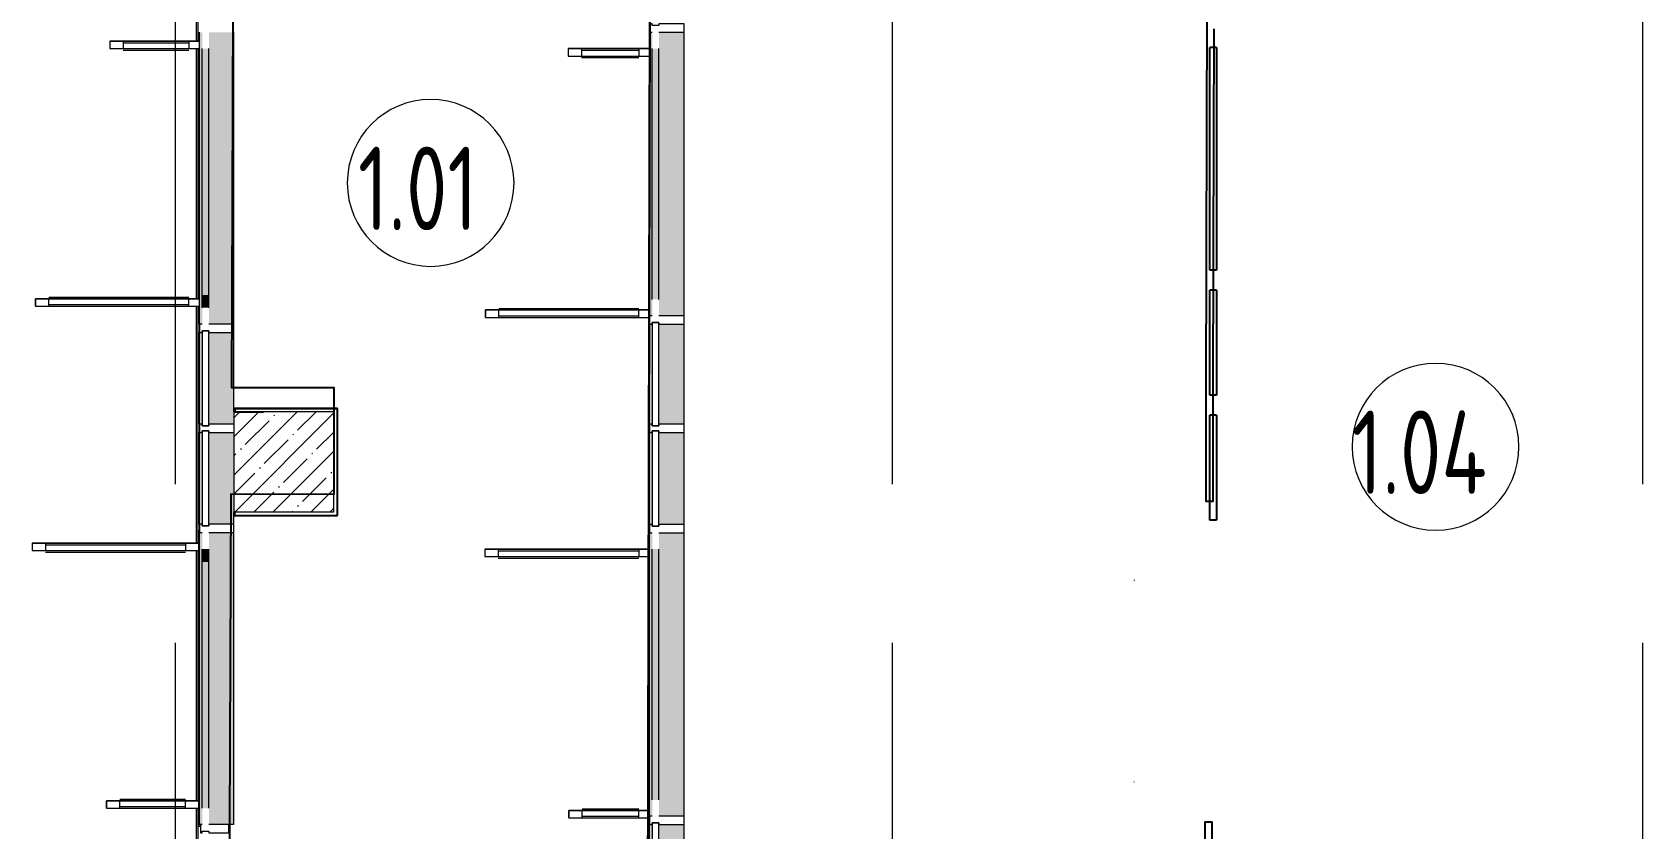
# Model space of a CAD drawing. Header units: millimetres. Extents: x -625 to 415037, y -3642 to 102118.
# Drawn here: x 2916 to 12575, y 15814 to 20589 of the extents above; entities that cross this region are included whole.
import ezdxf

# ---------------------------------------------------------------- set-up
doc = ezdxf.new("R2010")
doc.units = ezdxf.units.MM
doc.linetypes.add('Осевая', pattern=[6350, 1270, -952.5, 3175, -952.5])
for name, color, linetype, lineweight in [('A-AREA-IDEN', 7, 'Continuous', 9), ('A-DETL-GENF', 7, 'Continuous', 9), ('A-GENM', 7, 'Continuous', 9), ('A-GLAZ-CURT-1', 7, 'Continuous', 5), ('A-GLAZ-CURT-2', 7, 'Continuous', 20), ('A-GLAZ-CWMG', 7, 'Continuous', 9), ('A-GLAZ-CWMG-1', 7, 'Continuous', 20), ('S-COLS-1', 7, 'Continuous', 5), ('Оси-2', 7, 'Осевая', 9)]:
    doc.layers.add(name, color=color, linetype=linetype, lineweight=lineweight)
doc.styles.add('СПДС', font='ГОСТ тип А.ttf', dxfattribs={"width": 0.9})

# ---------------------------------------------------------------- blocks, each defined once
blk = doc.blocks.new('Системная панель - Стекло - 40мм-32257947-Объем проектирования 1 этажа')
at = {"layer": 'A-GLAZ-CURT-1'}
h = blk.add_hatch(dxfattribs=at)
h.set_pattern_fill('FP_71', color=256, style=0, pattern_type=2)
h.set_pattern_definition([(135, (18475, -6770), (-565.685, -565.685), [400, -1200]), (135, (18675, -7170), (-565.685, -565.685), [1200, -400]), (135, (18875, -6370), (-565.685, -565.685), [400, -1200])])
h.paths.add_polyline_path([(310, 0), (310, 40), (-310, 40), (-310, 0), (245, 0)])
at = {"layer": 'A-GLAZ-CURT-2'}
for p, q in [((310, 40), (-310, 40)), ((-310, 40), (-310, 0)), ((-310, 0), (310, 0)), ((310, 0), (310, 40))]:
    blk.add_line(p, q, dxfattribs=at)
blk = doc.blocks.new('Системная панель - Стекло - 40мм-32473990-Объем проектирования 1 этажа')
at = {"layer": 'A-GLAZ-CURT-2'}
for p, q in [((325, 40), (-325, 40)), ((-325, 40), (-325, 0)), ((-325, 0), (325, 0)), ((325, 0), (325, 40))]:
    blk.add_line(p, q, dxfattribs=at)
blk = doc.blocks.new('Прямоугольный импост - Импост структурный с накладкой - 190мм-32257948-Объем проектирования 1 этажа')
at = {"layer": 'A-GLAZ-CWMG'}
for points in [[(6553, 18375), (6570, 18375), (6570, 18975), (6553, 18975), (6553, 18409.4)], [(6610, 18375), (6760, 18375), (6760, 18975), (6610, 18975), (6610, 18450)]]:
    blk.add_hatch(color=256, dxfattribs=at).paths.add_polyline_path(points)
for p, q in [((6553, 18375), (6553, 18975)), ((6760, 18375), (6760, 18975))]:
    blk.add_line(p, q, dxfattribs=at)
blk = doc.blocks.new('Прямоугольный импост - Импост структурный с накладкой - 190мм-32257698-Объем проектирования 1 этажа')
at = {"layer": 'A-GLAZ-CWMG'}
for points in [[(6560, 16025), (6570, 16025), (6570, 17725), (6553, 17725), (6553, 16025)], [(6760, 16025), (6760, 17725), (6610, 17725), (6610, 16025)], [(6570, 16123), (6610, 16123), (6610, 17627), (6570, 17627), (6570, 16699.3)]]:
    blk.add_hatch(color=256, dxfattribs=at).paths.add_polyline_path(points)
for p, q in [((6553, 16025), (6553, 17725)), ((6760, 16025), (6760, 17725)), ((6570, 16123), (6570, 17627)), ((6610, 16123), (6610, 17627))]:
    blk.add_line(p, q, dxfattribs=at)
blk = doc.blocks.new('Прямоугольный импост - Импост структурный с накладкой - 190мм-32473988-Объем проектирования 1 этажа')
at = {"layer": 'A-GLAZ-CWMG'}
for points in [[(6553, 15345), (6570, 15345), (6570, 15975), (6553, 15975), (6553, 15362.5)], [(6760, 15345), (6760, 15975), (6610, 15975), (6610, 15345)]]:
    blk.add_hatch(color=256, dxfattribs=at).paths.add_polyline_path(points)
for p, q in [((6553, 15345), (6553, 15975)), ((6760, 15345), (6760, 15975))]:
    blk.add_line(p, q, dxfattribs=at)
blk = doc.blocks.new('Прямоугольный импост - Импост структурный с накладкой - 190мм-22862222-Объем проектирования 1 этажа')
at = {"layer": 'A-GLAZ-CWMG-1'}
for p, q in [((-25, 0), (-25, 17)), ((-25, 17), (25, 17)), ((25, 0), (15, 0)), ((15, 0), (15, -40)), ((25, 17), (25, 0)), ((-25, -190), (-25, -40)), ((15, -40), (25, -40)), ((25, -40), (25, -190)), ((25, -190), (-25, -190))]:
    blk.add_line(p, q, dxfattribs=at)
blk = doc.blocks.new('Прямоугольный импост - Импост структурный с накладкой - 190мм-V44-Объем проектирования 1 этажа')
at = {"layer": 'A-GLAZ-CWMG-1'}
for p, q in [((-25, 0), (-25, 17)), ((-25, 17), (25, 17)), ((-15, 0), (-25, 0)), ((-15, -40), (-15, 0)), ((25, 17), (25, 0)), ((-25, -190), (-25, -40)), ((-25, -40), (-15, -40)), ((25, -40), (25, -190)), ((25, -190), (-25, -190))]:
    blk.add_line(p, q, dxfattribs=at)
blk = doc.blocks.new('Дверь_Витражная_остекление_ - ДВН_ДАО_Главный вход_1800 в свету 4-32257700-Объем проектирования 1 этажа')
at = {"layer": 'A-DETL-GENF'}
for p, q in [((-752, -1004), (-752, -17)), ((-752, -17), (-752, -1004)), ((-752, -80), (-707, -80)), ((-742, -924), (-742, -80)), ((-707, -1004), (-707, -17)), ((-707, -1004), (-707, -17)), ((-698, -924), (-698, -80)), ((806, -420), (806, -80)), ((815, -500), (815, -17)), ((815, -17), (815, -500)), ((860, -80), (815, -80)), ((850, -420), (850, -80)), ((860, -500), (860, -17)), ((860, -500), (860, -17)), ((860, -420), (815, -420)), ((860, -500), (815, -500)), ((815, -500), (860, -500)), ((-752, -924), (-707, -924)), ((-752, -1004), (-707, -1004)), ((-752, -1004), (-707, -1004))]:
    blk.add_line(p, q, dxfattribs=at)
blk = doc.blocks.new('Прямоугольный импост - Импост структурный с накладкой - 190мм-23190275-Объем проектирования 1 этажа')
at = {"layer": 'A-GLAZ-CWMG'}
for points in [[(3854.1, 15975.1), (3871.1, 15975.1), (3871.1, 16750.1), (3854.1, 16750.1), (3854.1, 15982.1)], [(3911.1, 16073.1), (3910, 16750.1), (3871.1, 16750.1), (3871.1, 16073.1), (3910, 16073.1)], [(4061.1, 15975.1), (4060, 16750.1), (3911.1, 16750.1), (3911.1, 15975.1), (4060, 15975.1)]]:
    blk.add_hatch(color=256, dxfattribs=at).paths.add_polyline_path(points)
for p, q in [((3854.1, 15975.1), (3854.1, 16750.1)), ((3871.1, 16073.1), (3871.1, 16750.1)), ((3911.1, 16073.1), (3911.1, 16750.1)), ((4061.1, 15975.1), (4061.1, 16750.1)), ((3861.1, 15975.1), (3854.1, 15975.1)), ((4061.1, 15975.1), (4031.1, 15975.1))]:
    blk.add_line(p, q, dxfattribs=at)
blk = doc.blocks.new('Прямоугольный импост - Импост структурный с накладкой - 190мм-23190277-Объем проектирования 1 этажа')
at = {"layer": 'A-GLAZ-CWMG'}
for points in [[(3871.1, 19950.1), (3871.1, 20725.1), (3854.1, 20725.1), (3854.1, 19950.1), (3861.1, 19950.1)], [(4031.1, 19950.1), (4061.1, 19950.1), (4060, 20725.1), (3911.1, 20725), (3911.1, 19950.1), (4006.1, 19950.1)], [(3871.1, 19950.1), (3911.1, 19950.1), (3910, 20627.1), (3871.1, 20627.1), (3871.1, 20132.4)]]:
    blk.add_hatch(color=256, dxfattribs=at).paths.add_polyline_path(points)
for p, q in [((3854.1, 19950.1), (3854.1, 20725.1)), ((4061.1, 19950.1), (4061.1, 20725)), ((3871.1, 19950.1), (3871.1, 20627.1)), ((3911.1, 19950.1), (3911.1, 20627.1))]:
    blk.add_line(p, q, dxfattribs=at)
blk = doc.blocks.new('BSC_Колонна _Прямоугольная - 600х600-17858062-Объем проектирования 1 этажа')
at = {"layer": 'S-COLS-1'}
h = blk.add_hatch(dxfattribs=at)
h.set_pattern_fill('FP_153', color=256, style=0, pattern_type=2)
h.set_pattern_definition([(45, (-4360, -18150), (-114.0493, 114.0493), []), (45, (-4245.95, -18150), (-114.0493, 114.0493), [201.612, -40.322, 6.706, -33.617])])
h.paths.add_polyline_path([(-300, -300), (300, -300), (300, 300), (-300, 300), (-300, -137.6)])
for p, q in [((300, 300), (-300, 300)), ((-300, 300), (-300, -300)), ((300, -300), (300, 300)), ((-300, -300), (300, -300))]:
    blk.add_line(p, q, dxfattribs=at)
blk = doc.blocks.new('Прямоугольный импост - Импост структурный с накладкой - 190мм-V155-Объем проектирования 1 этажа')
at = {"layer": 'A-GLAZ-CWMG-1'}
for p, q in [((-25, 0), (-25, 17)), ((-25, 17), (25, 17)), ((-15, 0), (-25, 0)), ((-15, -40), (-15, 0)), ((25, 17), (25, 0)), ((-25, -190), (-25, -40)), ((-25, -40), (-15, -40)), ((25, -40), (25, -190)), ((25, -190), (-25, -190))]:
    blk.add_line(p, q, dxfattribs=at)
blk = doc.blocks.new('Дверь_Витражная_остекление_ - ДВН_ДАО_Главный вход_1800 в свету 3-32257949-Объем проектирования 1 этажа')
at = {"layer": 'A-DETL-GENF'}
for p, q in [((-752, -504), (-752, -17)), ((-752, -17), (-752, -504)), ((-752, -80), (-707, -80)), ((-742, -424), (-742, -80)), ((-707, -504), (-707, -17)), ((-707, -504), (-707, -17)), ((-698, -424), (-698, -80)), ((806, -920), (806, -80)), ((815, -1000), (815, -17)), ((815, -17), (815, -1000)), ((860, -80), (815, -80)), ((850, -920), (850, -80)), ((860, -1000), (860, -17)), ((860, -1000), (860, -17)), ((-752, -424), (-707, -424)), ((-752, -504), (-707, -504)), ((-752, -504), (-707, -504)), ((860, -920), (815, -920)), ((860, -1000), (815, -1000)), ((815, -1000), (860, -1000))]:
    blk.add_line(p, q, dxfattribs=at)
blk = doc.blocks.new('Системная панель - Стекло - 40мм-23926328-Объем проектирования 1 этажа')
at = {"layer": 'A-GLAZ-CURT-1'}
h = blk.add_hatch(dxfattribs=at)
h.set_pattern_fill('FP_157', color=256, style=0, pattern_type=2)
h.set_pattern_definition([(135, (17850, -6770), (-565.685, -565.685), [400, -1200]), (135, (18050, -7170), (-565.685, -565.685), [1200, -400]), (135, (18250, -6370), (-565.685, -565.685), [400, -1200])])
h.paths.add_polyline_path([(285, 40), (-285, 40), (-285, 0), (285, 0)])
at = {"layer": 'A-GLAZ-CURT-2'}
for p, q in [((285, 40), (-285, 40)), ((-285, 40), (-285, 0)), ((-285, 0), (285, 0)), ((285, 0), (285, 40))]:
    blk.add_line(p, q, dxfattribs=at)
blk = doc.blocks.new('Прямоугольный импост - Импост структурный с накладкой - 190мм-23926323-Объем проектирования 1 этажа')
at = {"layer": 'A-GLAZ-CWMG'}
for points in [[(6570, 17775), (6570, 18325), (6553, 18325), (6553, 17775), (6560, 17775)], [(6610, 17775), (6760, 17775), (6760, 18325), (6610, 18325), (6610, 17830)]]:
    blk.add_hatch(color=256, dxfattribs=at).paths.add_polyline_path(points)
for p, q in [((6553, 17775), (6553, 18325)), ((6760, 17775), (6760, 18325))]:
    blk.add_line(p, q, dxfattribs=at)
blk = doc.blocks.new('Прямоугольный импост - Импост структурный с накладкой - 190мм-V156-Объем проектирования 1 этажа')
at = {"layer": 'A-GLAZ-CWMG-1'}
for p, q in [((-25, 0), (-25, 17)), ((-25, 17), (25, 17)), ((-15, 0), (-25, 0)), ((-15, -40), (-15, 0)), ((25, 0), (15, 0)), ((15, 0), (15, -40)), ((25, 17), (25, 0)), ((-25, -190), (-25, -40)), ((-25, -40), (-15, -40)), ((15, -40), (25, -40)), ((25, -40), (25, -190)), ((25, -190), (-25, -190))]:
    blk.add_line(p, q, dxfattribs=at)
blk = doc.blocks.new('Прямоугольный импост - Импост структурный с накладкой - 170мм-23186685-Объем проектирования 1 этажа')
at = {"layer": 'A-GLAZ-CWMG'}
for p, q in [((3836.1, 27150.1), (3846.1, 27150.1)), ((3836.1, 20672.1), (3836.1, 27150.1)), ((3846.1, 27150.1), (3854.1, 27150.1)), ((3846.1, 20672.1), (3846.1, 27150.1)), ((3886.1, 27140.1), (3886.1, 27150)), ((3836.1, 19127.1), (3836.1, 20627.1)), ((3846.1, 19127.1), (3846.1, 20627.1)), ((3836.1, 17663.1), (3836.1, 19082.1)), ((3846.1, 17663.1), (3846.1, 19082.1)), ((3836.1, 16118.1), (3836.1, 17618.1)), ((3846.1, 16118.1), (3846.1, 17618.1)), ((3836.1, 15358.1), (3836.1, 16073.1)), ((3846.1, 15358.1), (3846.1, 16073.1)), ((3846.1, 15358.1), (3836.1, 15358.1)), ((3854.1, 15358.1), (3846.1, 15358.1)), ((3886.1, 15358.1), (3871.1, 15358.1)), ((3886.1, 15358.1), (3886.1, 15368.1)), ((3911.1, 15358.1), (3886.1, 15358.1))]:
    blk.add_line(p, q, dxfattribs=at)
blk = doc.blocks.new('Прямоугольный импост - Импост структурный с накладкой - 190мм-23933667-Объем проектирования 1 этажа')
at = {"layer": 'A-GLAZ-CWMG'}
for points in [[(3861.1, 19150.1), (3871.1, 19150.1), (3871.1, 19950.1), (3854.1, 19950.1), (3854.1, 19150.1)], [(3871.1, 19150.1), (3911.1, 19150.1), (3910, 19950.1), (3871.1, 19950.1)], [(4060, 19150.1), (4061.1, 19150.1), (4060, 19950.1), (3911.1, 19950.1), (3911.1, 19150.1), (4031.1, 19150.1)]]:
    blk.add_hatch(color=256, dxfattribs=at).paths.add_polyline_path(points)
for p, q in [((3854.1, 19150.1), (3854.1, 19950.1)), ((3871.1, 19150.1), (3871.1, 19950.1)), ((3911.1, 19150.1), (3911.1, 19950.1)), ((4061.1, 19150.1), (4061.1, 19950.1))]:
    blk.add_line(p, q, dxfattribs=at)
blk = doc.blocks.new('Прямоугольный импост - Импост структурный с накладкой - 170мм-22968247-Объем проектирования 1 этажа')
at = {"layer": 'A-GLAZ-CWMG-1'}
for p, q in [((-25, 0), (-25, 10)), ((-25, 10), (25, 10)), ((25, 0), (15, 0)), ((15, 0), (15, -40)), ((25, 10), (25, 0)), ((-25, -160), (-25, -40)), ((15, -40), (25, -40)), ((25, -40), (25, -160)), ((25, -160), (-25, -160))]:
    blk.add_line(p, q, dxfattribs=at)
blk = doc.blocks.new('Прямоугольный импост - Импост структурный с накладкой - 170мм-23186686-Объем проектирования 1 этажа')
at = {"layer": 'A-GLAZ-CWMG'}
for p, q in [((4031.1, 27100.1), (4031.1, 26375.1)), ((3886.1, 15358.1), (3871.1, 15358.1))]:
    blk.add_line(p, q, dxfattribs=at)
blk = doc.blocks.new('Дверь_Витражная_СКБ_2Ст - ВН-1_ ДВН_ДАО_Главный вход_1800 в свету 3-31912953-Объем проектирования 1 этажа')
at = {"layer": 'A-DETL-GENF'}
for p, q in [((732, 40), (732, 0)), ((732, 40), (732, 0)), ((-822, -554), (-822, -17)), ((-822, -17), (-822, -554)), ((-822, -80), (-777, -80)), ((-812, -474), (-812, -80)), ((-777, -554), (-777, -17)), ((-777, -554), (-777, -17)), ((-768, -474), (-768, -80)), ((714, -920), (714, -80)), ((723, -1000), (723, -17)), ((723, -17), (723, -1000)), ((768, -80), (723, -80)), ((758, -920), (758, -80)), ((768, -1000), (768, -17)), ((768, -1000), (768, -17)), ((-822, -474), (-777, -474)), ((-822, -554), (-777, -554)), ((-822, -554), (-777, -554)), ((768, -920), (723, -920)), ((768, -1000), (723, -1000)), ((723, -1000), (768, -1000))]:
    blk.add_line(p, q, dxfattribs=at)
blk = doc.blocks.new('Системная панель - Стекло - 40мм-V190-Объем проектирования 1 этажа')
at = {"layer": 'A-GLAZ-CURT-2'}
for p, q in [((285, 40), (-285, 40)), ((-285, 40), (-285, 0)), ((-285, 0), (285, 0)), ((285, 0), (285, 40))]:
    blk.add_line(p, q, dxfattribs=at)
blk = doc.blocks.new('Прямоугольный импост - Импост структурный с накладкой - 190мм-V191-Объем проектирования 1 этажа')
at = {"layer": 'A-GLAZ-CWMG'}
for points in [[(3861.1, 17775.1), (3871.1, 17775.1), (3871.1, 18325.1), (3854.1, 18325.1), (3854.1, 17775.1)], [(4060, 17775.1), (4061.1, 17775.1), (4060, 18325.1), (3911.1, 18325.1), (3911.1, 17775.1), (4031.1, 17775.1)]]:
    blk.add_hatch(color=256, dxfattribs=at).paths.add_polyline_path(points)
for p, q in [((3854.1, 17775.1), (3854.1, 18325.1)), ((4061.1, 17775.1), (4061.1, 17850))]:
    blk.add_line(p, q, dxfattribs=at)
blk = doc.blocks.new('Прямоугольный импост - Импост структурный с накладкой - 190мм-V192-Объем проектирования 1 этажа')
at = {"layer": 'A-GLAZ-CWMG-1'}
for p, q in [((-25, 0), (-25, 17)), ((-25, 17), (25, 17)), ((-15, 0), (-25, 0)), ((-15, -40), (-15, 0)), ((25, 0), (15, 0)), ((15, 0), (15, -40)), ((25, 17), (25, 0)), ((-25, -188.9), (-25, -40)), ((-25, -40), (-15, -40)), ((15, -40), (25, -40)), ((25, -40), (25, -188.9))]:
    blk.add_line(p, q, dxfattribs=at)
blk = doc.blocks.new('Дверь_Витражная_СКБ_2Ст - ВН-1_ ДВН_ДАО_Главный вход_1800 в свету 4-31912968-Объем проектирования 1 этажа')
at = {"layer": 'A-DETL-GENF'}
for p, q in [((-885, -20), (-885, -17)), ((-885, -17), (-885, -20)), ((-777, -20), (-885, -20)), ((-885, -20), (-777, -20)), ((-768, -20), (-813, -20)), ((-813, -1020), (-813, -20)), ((-768, -20), (-813, -20)), ((-813, -20), (-813, -1020)), ((-777, -17), (-777, -20)), ((-777, -20), (-777, -17)), ((-768, -1020), (-768, -20)), ((-768, -1020), (-768, -20)), ((732, -20), (777, -20)), ((732, -574), (732, -20)), ((732, -20), (732, -574)), ((777, -20), (732, -20)), ((777, -17), (777, -20)), ((777, -17), (777, -20)), ((777, -574), (777, -20)), ((777, -574), (777, -20)), ((777, -20), (885, -20)), ((777, -20), (885, -20)), ((885, -20), (885, -10)), ((885, -20), (885, -10)), ((-813, -100), (-768, -100)), ((-803, -940), (-803, -100)), ((-759, -940), (-759, -100)), ((723, -494), (723, -100)), ((777, -100), (732, -100)), ((767, -494), (767, -100)), ((777, -494), (732, -494)), ((777, -574), (732, -574)), ((732, -574), (777, -574)), ((-813, -940), (-768, -940)), ((-813, -1020), (-768, -1020)), ((-813, -1020), (-768, -1020))]:
    blk.add_line(p, q, dxfattribs=at)
blk = doc.blocks.new('Прямоугольный импост - Импост структурный с накладкой - 190мм-23933759-Объем проектирования 1 этажа')
at = {"layer": 'A-GLAZ-CWMG'}
for points in [[(3861.1, 17550.1), (3871.1, 17550.1), (3871.1, 17725.1), (3854.1, 17725.1), (3854.1, 17550.1)], [(4031.1, 17550.1), (4061.1, 17550.1), (4060, 17725.1), (3911.1, 17725.1), (3911.1, 17550.1), (4006.1, 17550.1)], [(3911.1, 17550.1), (3910, 17627.1), (3871.1, 17627.1), (3871.1, 17550.1), (3910, 17550.1)]]:
    blk.add_hatch(color=256, dxfattribs=at).paths.add_polyline_path(points)
for p, q in [((3854.1, 17550.1), (3854.1, 17725.1)), ((4061.1, 17550.1), (4061.1, 17725.1)), ((3871.1, 17550.1), (3871.1, 17627.1)), ((3911.1, 17550.1), (3911.1, 17627.1))]:
    blk.add_line(p, q, dxfattribs=at)
blk = doc.blocks.new('Прямоугольный импост - Импост структурный с накладкой - 190мм-23933741-Объем проектирования 1 этажа')
at = {"layer": 'A-GLAZ-CWMG-1'}
for p, q in [((-25, 0), (-25, 17)), ((-25, 17), (25, 17)), ((-15, 0), (-25, 0)), ((-15, -40), (-15, 0)), ((25, 17), (25, 0)), ((-25, -190), (-25, -40)), ((-25, -40), (-15, -40)), ((25, -40), (25, -190)), ((25, -190), (-25, -190))]:
    blk.add_line(p, q, dxfattribs=at)
blk = doc.blocks.new('Системная панель - Стекло - 40мм-V207-Объем проектирования 1 этажа')
at = {"layer": 'A-GLAZ-CURT-2'}
for p, q in [((285, 40), (-285, 40)), ((-285, 40), (-285, 0)), ((-285, 0), (285, 0)), ((285, 0), (285, 40))]:
    blk.add_line(p, q, dxfattribs=at)
blk = doc.blocks.new('Прямоугольный импост - Импост структурный с накладкой - 190мм-V208-Объем проектирования 1 этажа')
at = {"layer": 'A-GLAZ-CWMG'}
for points in [[(3861.1, 18375.1), (3871.1, 18375.1), (3871.1, 18925.1), (3854.1, 18925.1), (3854.1, 18375.1)], [(4031.1, 18375.1), (4060, 18375.1), (4060, 18925.1), (3911.1, 18925.1), (3911.1, 18375.1), (4006.1, 18375.1)]]:
    blk.add_hatch(color=256, dxfattribs=at).paths.add_polyline_path(points)
for p, q in [((3854.1, 18375.1), (3854.1, 18925.1)), ((4061.1, 18450), (4061.1, 18925.1))]:
    blk.add_line(p, q, dxfattribs=at)
blk = doc.blocks.new('Прямоугольный импост - Импост структурный с накладкой - 190мм-V209-Объем проектирования 1 этажа')
at = {"layer": 'A-GLAZ-CWMG-1'}
for p, q in [((-25, 0), (-25, 17)), ((-25, 17), (25, 17)), ((25, 0), (15, 0)), ((15, 0), (15, -40)), ((25, 17), (25, 0)), ((-25, -190), (-25, -40)), ((15, -40), (25, -40)), ((25, -40), (25, -190)), ((25, -190), (-25, -190))]:
    blk.add_line(p, q, dxfattribs=at)
blk = doc.blocks.new('Прямоугольный импост - Импост структурный с накладкой - 190мм-23933668-Объем проектирования 1 этажа')
at = {"layer": 'A-GLAZ-CWMG'}
for points in [[(3871.1, 18975.1), (3871.1, 19150.1), (3854.1, 19150.1), (3854.1, 18975.1), (3861.1, 18975.1)], [(3911.1, 19073.1), (3910, 19150.1), (3871.1, 19150.1), (3871.1, 19073.1), (3910, 19073.1)], [(4031.1, 18975.1), (4061.1, 18975.1), (4060, 19150.1), (3911.1, 19150.1), (3911.1, 18975.1), (4006.1, 18975.1)]]:
    blk.add_hatch(color=256, dxfattribs=at).paths.add_polyline_path(points)
for p, q in [((3854.1, 18975.1), (3854.1, 19150.1)), ((3871.1, 19073.1), (3871.1, 19150.1)), ((3911.1, 19073.1), (3911.1, 19150.1)), ((4061.1, 18975.1), (4061.1, 19150.1))]:
    blk.add_line(p, q, dxfattribs=at)
blk = doc.blocks.new('Gotschlich_Турникет-трипод_Тумбовый_Modul_Cross _R18 - Modul Cross 2-Arm-31992132-Объем проектирования 1 этажа')
at = {"layer": 'A-GENM'}
for p, q in [((83, -250), (86.2, -250)), ((91.3, -250), (90.7, -250))]:
    blk.add_line(p, q, dxfattribs=at)
blk = doc.blocks.new('Gotschlich_Турникет-трипод_Тумбовый_Modul_Cross _R18 - Modul Cross 2-Arm-31997083-Объем проектирования 1 этажа')
at = {"layer": 'A-GENM'}
for p, q in [((83, 250), (86.2, 250)), ((91.3, 250), (90.7, 250))]:
    blk.add_line(p, q, dxfattribs=at)
blk = doc.blocks.new('Марка_Помещения - Номер-25198446-Объем проектирования 1 этажа')
at = {"layer": 'A-AREA-IDEN'}
for start, end in [(360, 180), (180, 360)]:
    blk.add_arc((0, 0), 2.5, start, end, dxfattribs=at)

msp = doc.modelspace()

# ---------------------------------------------------------------- linework, layer by layer
for p, q in [((9977.3, 19163.2), (9977.3, 20496.6)), ((10017.3, 20496.6), (9977.3, 20496.6)), ((10017.3, 20496.6), (10017.3, 19163.2)), ((10017.3, 19163.2), (9977.3, 19163.2)), ((9977.3, 18413.2), (9977.3, 19043.2)), ((10017.3, 19043.2), (9977.3, 19043.2)), ((10017.3, 19043.2), (10017.3, 18413.2)), ((10017.3, 18413.2), (9977.3, 18413.2)), ((4745.7, 18334.1), (4124.7, 18334.1)), ((4124.7, 18334.1), (4124.7, 18333.1)), ((4124.7, 18333.1), (4744.7, 18333.1)), ((4130.9, 18334.3), (4130.8, 18314.3)), ((4130.8, 18314.3), (4302.9, 18313.9)), ((4744.7, 18333.1), (4744.7, 18333.1)), ((4745.7, 17692.9), (4745.7, 18334.1)), ((9977.3, 17663.2), (9977.3, 18293.2)), ((10017.3, 18293.2), (9977.3, 18293.2)), ((10017.3, 18293.2), (10017.3, 17663.2)), ((4129.5, 17713.9), (4129.5, 17693.9)), ((4129.5, 17693.9), (4129.5, 17692.9)), ((4129.5, 17692.9), (4745.7, 17692.9)), ((10017.3, 17663.2), (9977.3, 17663.2))]:
    msp.add_line(p, q)
at = {"flags": 128}
msp.add_lwpolyline([(4697, 15329.5), (4696.6, 15188.5), (6196.6, 15185), (6206.6, 15184.9), (6207, 15324.9), (6212, 15324.9), (6212, 15325.9), (6607, 15325), (6619.6, 20726), (4119.9, 20731.9), (4110.5, 18460.1), (4725.3, 18458.6), (4723.8, 17817.4), (4107.8, 17818.9), (4097.4, 15330.9)], close=True, dxfattribs=at)
for points in [[(6619.6, 20726), (6607.3, 15477.5)], [(10002, 20608.7), (9998.8, 19275.3), (9998.6, 19155.3), (9997.1, 18525.3), (9996.8, 18405.3), (9995.3, 17775.3), (9955.3, 17775.4), (9956.8, 18405.4), (9957.1, 18525.4), (9958.6, 19155.4), (9958.8, 19275.4), (9962.2, 20725.1)], [(9948.2, 14735.4), (9950.8, 15855.4), (9990.8, 15855.3), (9988.5, 14868.3)]]:
    msp.add_lwpolyline(points, dxfattribs=at)
at = {"layer": 'Оси-2'}
for p, q in [((3774.7, 2957.7), (3774.7, 22262)), ((8074.7, 2957.7), (8074.7, 22262)), ((12574.7, 2957.7), (12574.7, 22262))]:
    msp.add_line(p, q, dxfattribs=at)

# ---------------------------------------------------------------- block references
for name, p in [('Прямоугольный импост - Импост структурный с накладкой - 170мм-23186685-Объем проектирования 1 этажа', (64.7, -136.1)), ('Прямоугольный импост - Импост структурный с накладкой - 170мм-23186686-Объем проектирования 1 этажа', (64.7, -136.1)), ('Прямоугольный импост - Импост структурный с накладкой - 190мм-23190277-Объем проектирования 1 этажа', (64.7, -136.1)), ('Прямоугольный импост - Импост структурный с накладкой - 190мм-32257698-Объем проектирования 1 этажа', (64.7, 2863.9)), ('Прямоугольный импост - Импост структурный с накладкой - 190мм-23933667-Объем проектирования 1 этажа', (64.7, -136.1)), ('Прямоугольный импост - Импост структурный с накладкой - 190мм-23933668-Объем проектирования 1 этажа', (64.7, -136.1)), ('Прямоугольный импост - Импост структурный с накладкой - 190мм-32257948-Объем проектирования 1 этажа', (64.7, -136.1)), ('Прямоугольный импост - Импост структурный с накладкой - 190мм-V208-Объем проектирования 1 этажа', (64.7, -136.1)), ('BSC_Колонна _Прямоугольная - 600х600-17858062-Объем проектирования 1 этажа', (4424.7, 18013.9)), ('Прямоугольный импост - Импост структурный с накладкой - 190мм-V191-Объем проектирования 1 этажа', (64.7, -136.1)), ('Прямоугольный импост - Импост структурный с накладкой - 190мм-23926323-Объем проектирования 1 этажа', (64.7, -136.1)), ('Прямоугольный импост - Импост структурный с накладкой - 190мм-23933759-Объем проектирования 1 этажа', (64.7, -136.1)), ('Прямоугольный импост - Импост структурный с накладкой - 190мм-32257698-Объем проектирования 1 этажа', (64.7, -136.1)), ('Прямоугольный импост - Импост структурный с накладкой - 190мм-23933667-Объем проектирования 1 этажа', (64.7, -2536.1)), ('Прямоугольный импост - Импост структурный с накладкой - 190мм-23190275-Объем проектирования 1 этажа', (64.7, -136.1)), ('Прямоугольный импост - Импост структурный с накладкой - 190мм-32473988-Объем проектирования 1 этажа', (64.7, -136.1))]:
    msp.add_blockref(name, p)
at = {"extrusion": (0, 0, -1), "rotation": 270.0000000000001}
for name, p in [('Прямоугольный импост - Импост структурный с накладкой - 190мм-V155-Объем проектирования 1 этажа', (-6634.7, 20613.9)), ('Прямоугольный импост - Импост структурный с накладкой - 190мм-V209-Объем проектирования 1 этажа', (-3935.8, 18814.1)), ('Прямоугольный импост - Импост структурный с накладкой - 190мм-22862222-Объем проектирования 1 этажа', (-6634.7, 18863.9)), ('Прямоугольный импост - Импост структурный с накладкой - 190мм-V192-Объем проектирования 1 этажа', (-3935.8, 18214.1)), ('Прямоугольный импост - Импост структурный с накладкой - 190мм-V156-Объем проектирования 1 этажа', (-6634.7, 18213.9)), ('Прямоугольный импост - Импост структурный с накладкой - 190мм-23933741-Объем проектирования 1 этажа', (-3935.8, 17614.1)), ('Прямоугольный импост - Импост структурный с накладкой - 190мм-V44-Объем проектирования 1 этажа', (-6634.7, 17613.9)), ('Прямоугольный импост - Импост структурный с накладкой - 190мм-22862222-Объем проектирования 1 этажа', (-6634.7, 15863.9)), ('Прямоугольный импост - Импост структурный с накладкой - 170мм-22968247-Объем проектирования 1 этажа', (-3935.8, 15814.1))]:
    msp.add_blockref(name, p, dxfattribs=at)
for name, p, rotation in [('Дверь_Витражная_СКБ_2Ст - ВН-1_ ДВН_ДАО_Главный вход_1800 в свету 3-31912953-Объем проектирования 1 этажа', (3935.8, 19714.1), 269.9999999999999), ('Дверь_Витражная_остекление_ - ДВН_ДАО_Главный вход_1800 в свету 3-32257949-Объем проектирования 1 этажа', (6634.7, 19738.9), 269.9999999999999), ('Системная панель - Стекло - 40мм-32257947-Объем проектирования 1 этажа', (6634.7, 18538.9), 269.9999999999999), ('Системная панель - Стекло - 40мм-V207-Объем проектирования 1 этажа', (3935.8, 18514.1), 269.9999999999999), ('Системная панель - Стекло - 40мм-V190-Объем проектирования 1 этажа', (3935.8, 17914.1), 269.9999999999999), ('Системная панель - Стекло - 40мм-23926328-Объем проектирования 1 этажа', (6634.7, 17913.9), 269.9999999999999), ('Дверь_Витражная_СКБ_2Ст - ВН-1_ ДВН_ДАО_Главный вход_1800 в свету 4-31912968-Объем проектирования 1 этажа', (3935.8, 16714.1), 269.9999999999999), ('Дверь_Витражная_остекление_ - ДВН_ДАО_Главный вход_1800 в свету 4-32257700-Объем проектирования 1 этажа', (6634.7, 16738.9), 269.9999999999999), ('Gotschlich_Турникет-трипод_Тумбовый_Modul_Cross _R18 - Modul Cross 2-Arm-31992132-Объем проектирования 1 этажа', (9774.7, 17389.1), 269.9999999999999), ('Gotschlich_Турникет-трипод_Тумбовый_Modul_Cross _R18 - Modul Cross 2-Arm-31997083-Объем проектирования 1 этажа', (9774.7, 16010.1), 89.99999999999973), ('Системная панель - Стекло - 40мм-32473990-Объем проектирования 1 этажа', (6634.7, 15523.9), 269.9999999999999)]:
    msp.add_blockref(name, p, dxfattribs=dict(rotation=rotation))
at = {"layer": 'A-AREA-IDEN', "xscale": 199.9999999999999, "yscale": 199.9999999999999, "zscale": 199.9999999999999}
for p in [(5305.3, 19685.5), (11331.9, 18104)]:
    msp.add_blockref('Марка_Помещения - Номер-25198446-Объем проектирования 1 этажа', p, dxfattribs=at)

# ---------------------------------------------------------------- texts
at = {"layer": 'A-AREA-IDEN', "char_height": 500, "attachment_point": 1, "style": 'СПДС'}
for s, insert, width in [('1.01', (4869.3, 19902.7), 1096.708), ('1.04', (10830.2, 18321.1), 1255.443)]:
    msp.add_mtext(s, dxfattribs=dict(at, insert=insert, width=width))

doc.saveas('drawing.dxf')
